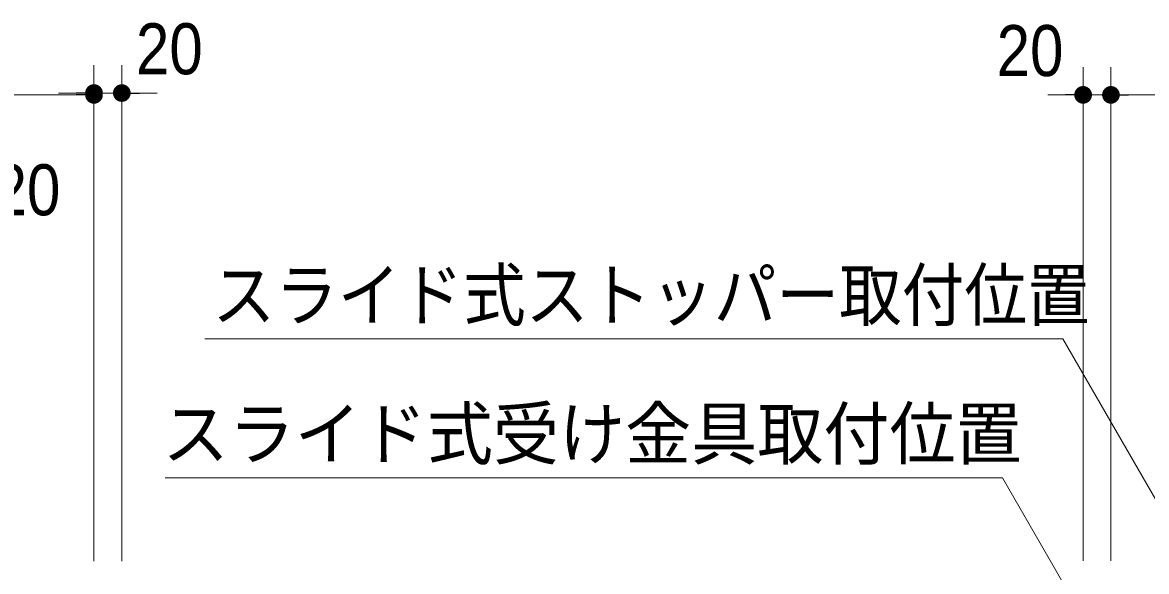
# Model space of a CAD drawing. Units: millimetres, scale not verified. Extents: x -6062 to 6062, y -3045 to 3045.
# Drawn here: x -3175 to -2367, y 408 to 802 of the extents above; entities that cross this region are included whole.
import ezdxf
from ezdxf.enums import TextEntityAlignment as Align

# ---------------------------------------------------------------- set-up
doc = ezdxf.new("R2010")
doc.units = ezdxf.units.MM
doc.header["$LTSCALE"] = 20
doc.header["$PDMODE"] = 32
doc.header["$PDSIZE"] = 10
for name, color, linetype, lineweight in [('0-1_2寸法-2', 7, 'Continuous', 15), ('0-2_0', 7, 'Continuous', 25), ('0-4_2寸法-1', 7, 'Continuous', 15), ('0-5_2寸法-3', 7, 'Continuous', 15)]:
    doc.layers.add(name, color=color, linetype=linetype, lineweight=lineweight)
doc.layers.add('0-3_Defpoints', color=7, linetype='Continuous')
doc.styles.add('ＭＳ Ｐゴシック', font='')
doc.styles.get('ＭＳ Ｐゴシック').set_extended_font_data('MS PGothic')

# ---------------------------------------------------------------- blocks, each defined once
blk = doc.blocks.new('_Dot')
at = {"layer": '0-2_0'}
blk.add_line((-10, 0), (-20, 0), dxfattribs=at)
for points in [[(0, 0), (-10, 0), (-9.92, 1.25)], [(0, 0), (-9.92, -1.25), (-10, 0)], [(0, 0), (-9.92, 1.25), (-9.69, 2.49)], [(0, 0), (-9.69, -2.49), (-9.92, -1.25)], [(0, 0), (-9.69, 2.49), (-9.3, 3.68)], [(0, 0), (-9.3, -3.68), (-9.69, -2.49)], [(0, 0), (-9.3, 3.68), (-8.76, 4.82)], [(0, 0), (-8.76, -4.82), (-9.3, -3.68)], [(0, 0), (-8.76, 4.82), (-8.09, 5.88)], [(0, 0), (-8.09, -5.88), (-8.76, -4.82)], [(0, 0), (-8.09, 5.88), (-7.29, 6.85)], [(0, 0), (-7.29, -6.85), (-8.09, -5.88)], [(0, 0), (-7.29, 6.85), (-6.37, 7.71)], [(0, 0), (-6.37, -7.71), (-7.29, -6.85)], [(0, 0), (-6.37, 7.71), (-5.36, 8.44)], [(0, 0), (-5.36, -8.44), (-6.37, -7.71)], [(0, 0), (-5.36, 8.44), (-4.26, 9.05)], [(0, 0), (-4.26, -9.05), (-5.36, -8.44)], [(0, 0), (-4.26, 9.05), (-3.09, 9.51)], [(0, 0), (-3.09, -9.51), (-4.26, -9.05)], [(0, 0), (-3.09, 9.51), (-1.87, 9.82)], [(0, 0), (-1.87, -9.82), (-3.09, -9.51)], [(0, 0), (-1.87, 9.82), (-0.63, 9.98)], [(0, 0), (-0.63, -9.98), (-1.87, -9.82)], [(0, 0), (-0.63, 9.98), (0.63, 9.98)], [(0, 0), (0.63, -9.98), (-0.63, -9.98)], [(0, 0), (0.63, 9.98), (1.87, 9.82)], [(0, 0), (1.87, 9.82), (3.09, 9.51)], [(0, 0), (3.09, 9.51), (4.26, 9.05)], [(0, 0), (4.26, 9.05), (5.36, 8.44)], [(0, 0), (5.36, 8.44), (6.37, 7.71)], [(0, 0), (6.37, 7.71), (7.29, 6.85)], [(0, 0), (7.29, 6.85), (8.09, 5.88)], [(0, 0), (8.09, 5.88), (8.76, 4.82)], [(0, 0), (8.76, 4.82), (9.3, 3.68)], [(0, 0), (9.3, 3.68), (9.69, 2.49)], [(0, 0), (9.69, 2.49), (9.92, 1.25)], [(0, 0), (9.92, 1.25), (10, 0)], [(0, 0), (1.87, -9.82), (0.63, -9.98)], [(0, 0), (3.09, -9.51), (1.87, -9.82)], [(0, 0), (4.26, -9.05), (3.09, -9.51)], [(0, 0), (5.36, -8.44), (4.26, -9.05)], [(0, 0), (6.37, -7.71), (5.36, -8.44)], [(0, 0), (7.29, -6.85), (6.37, -7.71)], [(0, 0), (8.09, -5.88), (7.29, -6.85)], [(0, 0), (8.76, -4.82), (8.09, -5.88)], [(0, 0), (9.3, -3.68), (8.76, -4.82)], [(0, 0), (9.69, -2.49), (9.3, -3.68)], [(0, 0), (9.92, -1.25), (9.69, -2.49)], [(0, 0), (10, 0), (9.92, -1.25)]]:
    blk.add_solid(points, dxfattribs=at)

msp = doc.modelspace()

# ---------------------------------------------------------------- linework, layer by layer
at = {"layer": '0-1_2寸法-2'}
for p, q in [((-3123.5, 415.08), (-3123.5, 771.32)), ((-3103.5, 414.88), (-3103.5, 771.32)), ((-2412.5, 415.25), (-2412.5, 770)), ((-2392.5, 415.25), (-2392.5, 770)), ((-3136.21, 751.32), (-3148.92, 751.32)), ((-3123.5, 751.32), (-3103.5, 751.32)), ((-3090.79, 751.32), (-3078.08, 751.32)), ((-2425.21, 750), (-2437.92, 750)), ((-2412.5, 750), (-2392.5, 750)), ((-2379.79, 750), (-2367.08, 750))]:
    msp.add_line(p, q, dxfattribs=at)
at = {"layer": '0-3_Defpoints'}
for p in [(-3103.5, 751.32), (-2392.5, 750)]:
    msp.add_point(p, dxfattribs=at)
at = {"layer": '0-4_2寸法-1'}
for p, q in [((-3123.5, 415.08), (-3123.5, 770)), ((-2392.5, 415.25), (-2392.5, 770)), ((-3136.21, 750), (-4686.79, 750)), ((-2379.79, 750), (-1448.21, 750))]:
    msp.add_line(p, q, dxfattribs=at)
at = {"layer": '0-5_2寸法-3'}
for points in [[(-3043.79, 574.75), (-2427.01, 574.75), (-2321.5, 392)], [(-3072.32, 474.75), (-2470.39, 474.75), (-2422.5, 391.8)]]:
    msp.add_lwpolyline(points, dxfattribs=at)

# ---------------------------------------------------------------- block references
at = {"layer": '0-1_2寸法-2', "xscale": 0.6356201, "yscale": 0.6356201}
for p in [(-3123.5, 751.32), (-2412.5, 750)]:
    msp.add_blockref('_Dot', p, dxfattribs=at)
at = {"layer": '0-1_2寸法-2', "xscale": 0.6356201, "yscale": 0.6356201, "rotation": 180}
for p in [(-3103.5, 751.32), (-2392.5, 750)]:
    msp.add_blockref('_Dot', p, dxfattribs=at)
at = {"layer": '0-4_2寸法-1', "xscale": 0.6356201, "yscale": 0.6356201}
msp.add_blockref('_Dot', (-3123.5, 750), dxfattribs=at)
at = {"layer": '0-4_2寸法-1', "xscale": 0.6356201, "yscale": 0.6356201, "rotation": 180}
msp.add_blockref('_Dot', (-2392.5, 750), dxfattribs=at)

# ---------------------------------------------------------------- texts
at = {"layer": '0-1_2寸法-2', "style": 'ＭＳ Ｐゴシック', "width": 0.9}
for p in [(-3093.33, 753.8), (-2474.65, 752.48), (-3195.67, 652.48)]:
    msp.add_text('20', height=36.66, dxfattribs=at).set_placement(p, align=Align.BOTTOM_LEFT)
at = {"layer": '0-5_2寸法-3', "style": 'ＭＳ Ｐゴシック'}
for s, height, width, p in [('スライド式ストッパー取付位置', 36.69, 0.9, (-3038.35, 576.92)), ('スライド式受け金具取付位置', 36.66, 0.95, (-3074.24, 477.3))]:
    msp.add_text(s, height=height, dxfattribs=dict(at, width=width)).set_placement(p, align=Align.BOTTOM_LEFT)

doc.saveas('drawing.dxf')
